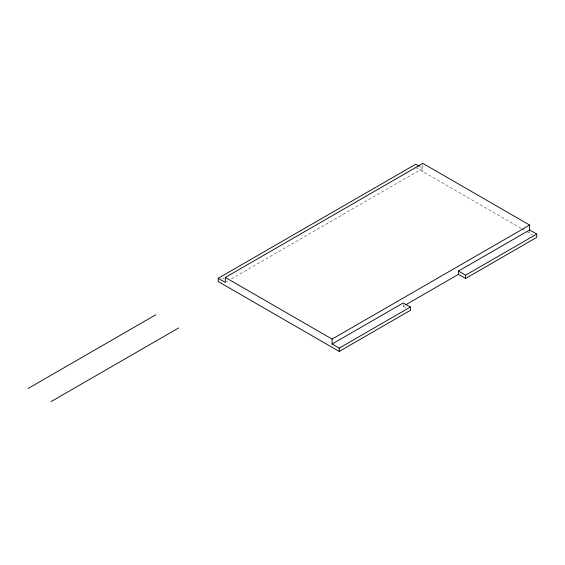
<?xml version="1.0" encoding="UTF-8"?>
<svg xmlns="http://www.w3.org/2000/svg" width="565" height="565" viewBox="0 0 565 565"><rect width="100%" height="100%" fill="white"/><g stroke="black" fill="none" stroke-linecap="round" stroke-linejoin="round"><path stroke-width="0.42" stroke-dasharray="2.83 2.12" d="M222.787 278.912L224.312 278.037M225.329 282.38L228.38 280.614M231.431 278.856L422.86 168.335L420.014 166.689M403.283 304.57L403.283 306.216L404.794 305.34M415.741 167.515L521.241 228.422M522.004 228.867L525.817 231.064M526.58 231.509L533.191 235.323M403.283 306.216L406.129 307.854M529.631 229.976L529.631 233.267M422.86 165.051L422.86 171.626"/><path stroke-width="0.85" d="M405.55 304.902L458.448 274.364L458.448 271.073L529.631 229.976L529.631 225.047L332.1 339.092L332.1 344.021L403.283 302.925L410.402 307.035L410.402 310.326L339.219 351.423L218.21 281.554L218.21 278.27L415.741 164.224L419.301 166.28M28.25 388.409L155.841 314.74M218.21 278.27L225.329 282.38L225.329 277.443L422.86 163.405L529.631 225.047M51.097 401.595L178.688 327.933M332.1 344.021L339.219 348.132L410.402 307.035M458.448 271.073L465.567 275.183L536.75 234.087L536.75 237.378L465.567 278.474L458.448 274.364M529.631 229.976L536.75 234.087M225.329 277.443L332.1 339.092M465.567 275.183L465.567 278.474M339.219 348.132L339.219 351.423"/></g></svg>
